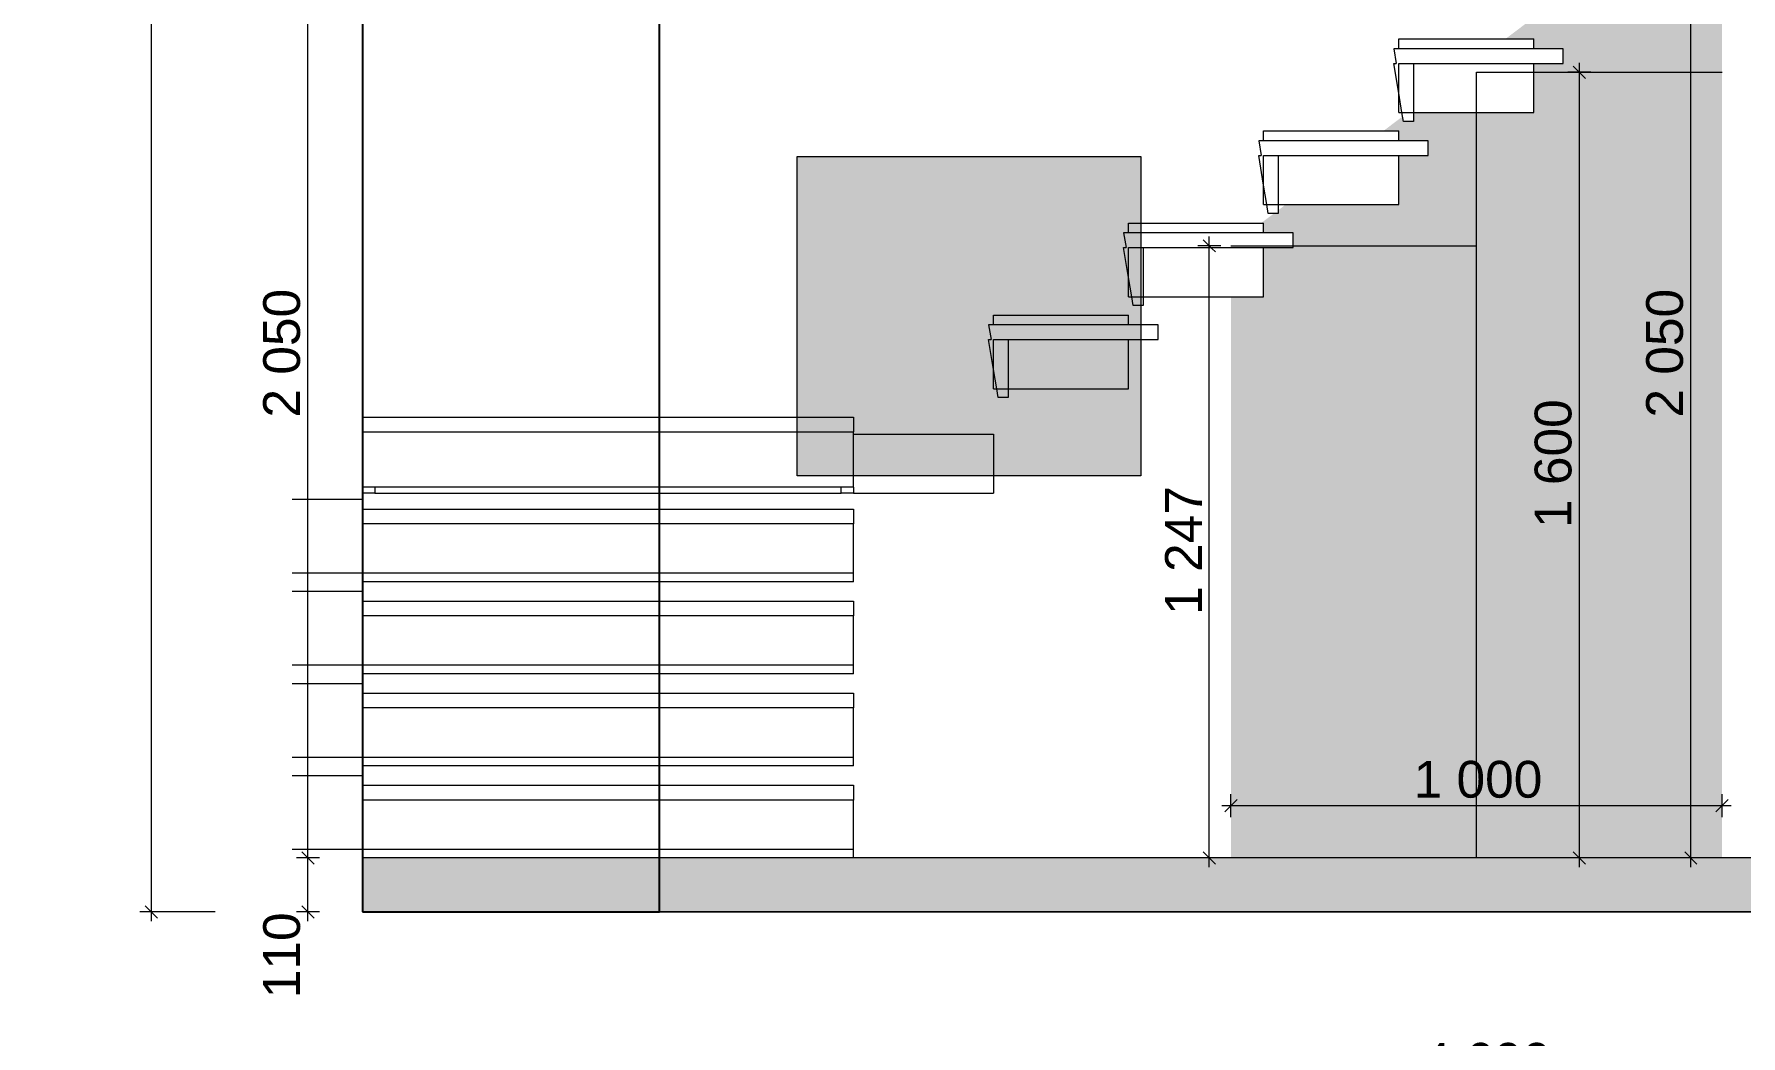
# Model space of a CAD drawing. Header units: millimetres. Extents: x 2336463 to 2579121, y 595385 to 778077.
# Drawn here: x 2520825 to 2524301, y 663224 to 665264 of the extents above; entities that cross this region are included whole.
import ezdxf

# ---------------------------------------------------------------- set-up
doc = ezdxf.new("R2010")
doc.units = ezdxf.units.MM
doc.header["$MEASUREMENT"] = 0
doc.linetypes.add('Wipeout_Contour', pattern=[1000, 0, -1000])
doc.layers.add('1 Планировка размеры', color=7, linetype='Continuous')
doc.layers.add('Конструктив - Лестницы', color=7, linetype='Continuous')
for name, color, linetype, lineweight, true_color in [('1 Планировка размеры_Ном._пера__242', 7, 'Continuous', 13, 0x1b55b5), ('Интерьер - Мебель_Ном._пера__62', 7, 'Continuous', 25, 0xaaaaaa), ('Конструктив - Лестницы_Ном._пера__11', 7, 'Continuous', 15, 0x6c80ff), ('Конструктив - Лестницы_Ном._пера__90', 7, 'Continuous', 20, 0x00bfbf), ('Конструктив - Стены Несущие_Ном._пера__103', 7, 'Continuous', 5, 0xffcc99), ('Конструктив - Стены Несущие_Ном._пера__58', 7, 'Continuous', 5, 0xdf0000)]:
    doc.layers.add(name, color=color, linetype=linetype, lineweight=lineweight, true_color=true_color)
for name, color, linetype, lineweight in [('1 Планировка_Ном._пера__1', 7, 'Continuous', 13), ('Интерьер - Мебель_Ном._пера__1', 7, 'Continuous', 13), ('Конструктив - Стены Несущие_Ном._пера__1', 7, 'Continuous', 13)]:
    doc.layers.add(name, color=color, linetype=linetype, lineweight=lineweight)
doc.styles.add('СГЕНЕРИР_СТИЛЬ_1', font='arial.ttf')
doc.dimstyles.new('СГЕНЕРИР_СТИЛЬ__1', dxfattribs={"dimtxt": 75, "dimasz": 23.75, "dimexe": 0.18, "dimexo": 300, "dimgap": 0, "dimtad": 1, "dimtih": 1, "dimtoh": 1, "dimdec": 0, "dimzin": 0, "dimdsep": 46, "dimtxsty": 'СГЕНЕРИР_СТИЛЬ_1', "dimblk": 'ARROWHEAD_6', "dimblk1": 'ARROWHEAD_6', "dimblk2": 'ARROWHEAD_6', "dimcen": 0.09, "dimclrd": 256, "dimclre": 256, "dimclrt": 256, "dimazin": 0, "dimtfac": 1, "dimtdec": 4, "dimtmove": 0, "dimatfit": 3, "dimfxl": 0, "dimtolj": 1, "dimtzin": 0, "dimarcsym": 0})
doc.dimstyles.new('СГЕНЕРИР_СТИЛЬ__2', dxfattribs={"dimtxt": 75, "dimasz": 23.75, "dimexe": 0.18, "dimexo": 300, "dimgap": 0, "dimtad": 1, "dimdec": 0, "dimzin": 0, "dimdsep": 46, "dimtxsty": 'СГЕНЕРИР_СТИЛЬ_1', "dimblk": 'ARROWHEAD_6', "dimblk1": 'ARROWHEAD_6', "dimblk2": 'ARROWHEAD_6', "dimcen": 0.09, "dimclrd": 256, "dimclre": 256, "dimclrt": 256, "dimazin": 0, "dimtfac": 1, "dimtdec": 4, "dimtmove": 0, "dimatfit": 3, "dimfxl": 0, "dimtolj": 1, "dimtzin": 0, "dimarcsym": 0})

# ---------------------------------------------------------------- blocks, each defined once
blk = doc.blocks.new('*D2718', base_point=(2086872, 585813.7))
at = {"layer": '1 Планировка размеры_Ном._пера__242', "color": 152, "linetype": 'Continuous', "lineweight": 13, "true_color": 0x1b55b5}
for p, q in [((2521076.4, 668503.7), (2521051.4, 668528.7)), ((2521063.9, 668516.2), (2521063.9, 668534.9)), ((2521194, 668516.2), (2521040.5, 668516.2)), ((2521063.9, 663476.2), (2521063.9, 668516.2)), ((2521051.4, 663488.7), (2521076.4, 663463.7)), ((2521194, 663476.2), (2521040.5, 663476.2)), ((2521063.9, 663457.4), (2521063.9, 663476.2))]:
    blk.add_line(p, q, dxfattribs=at)
at = {"layer": '1 Планировка размеры_Ном._пера__242', "color": 152, "lineweight": 13, "true_color": 0x1b55b5, "insert": (2521048.9, 665867.9), "char_height": 75, "attachment_point": 7, "rotation": 90, "style": 'СГЕНЕРИР_СТИЛЬ_1'}
blk.add_mtext('\\A1;{\\pql;\\fArial|b0|i0|c204|p38;5\xa0040}', dxfattribs=at)
blk = doc.blocks.new('ARROWHEAD_6')
at = {"color": 0, "linetype": 'Continuous', "lineweight": 0}
for p, q in [((0, 0), (-1, 0)), ((-0.5, -0.5), (0.5, 0.5))]:
    blk.add_line(p, q, dxfattribs=at)
blk = doc.blocks.new('*D2719', base_point=(2086872, 585813.7))
at = {"layer": '1 Планировка размеры_Ном._пера__242', "color": 152, "linetype": 'Continuous', "lineweight": 13, "true_color": 0x1b55b5}
for p, q in [((2521370.2, 663598.7), (2521395.2, 663573.7)), ((2521406.1, 663586.2), (2521359.2, 663586.2)), ((2521382.7, 663476.2), (2521382.7, 663586.2)), ((2521370.2, 663488.7), (2521395.2, 663463.7)), ((2521406.1, 663476.2), (2521359.2, 663476.2)), ((2521382.7, 663457.4), (2521382.7, 663476.2))]:
    blk.add_line(p, q, dxfattribs=at)
at = {"layer": '1 Планировка размеры_Ном._пера__242', "color": 152, "lineweight": 13, "true_color": 0x1b55b5, "insert": (2521367.7, 663300.5), "char_height": 75, "attachment_point": 7, "rotation": 90, "style": 'СГЕНЕРИР_СТИЛЬ_1'}
blk.add_mtext('\\A1;{\\pql;\\fArial|b0|i0|c204|p38;110}', dxfattribs=at)
blk = doc.blocks.new('*D2720', base_point=(2086872, 585813.7))
at = {"layer": '1 Планировка размеры_Ном._пера__242', "color": 152, "linetype": 'Continuous', "lineweight": 13, "true_color": 0x1b55b5}
for p, q in [((2521370.2, 665648.7), (2521395.2, 665623.7)), ((2523953.6, 665636.2), (2521359.2, 665636.2)), ((2521382.7, 663586.2), (2521382.7, 665636.2)), ((2521370.2, 663598.7), (2521395.2, 663573.7)), ((2521406.1, 663586.2), (2521359.2, 663586.2))]:
    blk.add_line(p, q, dxfattribs=at)
at = {"layer": '1 Планировка размеры_Ном._пера__242', "color": 152, "lineweight": 13, "true_color": 0x1b55b5, "insert": (2521367.7, 664483), "char_height": 75, "attachment_point": 7, "rotation": 90, "style": 'СГЕНЕРИР_СТИЛЬ_1'}
blk.add_mtext('\\A1;{\\pql;\\fArial|b0|i0|c204|p38;2\xa0050}', dxfattribs=at)
blk = doc.blocks.new('*D2724', base_point=(2086872, 585813.7))
at = {"layer": '1 Планировка размеры_Ном._пера__242', "color": 152, "linetype": 'Continuous', "lineweight": 13, "true_color": 0x1b55b5}
for p, q in [((2521480.2, 663095.1), (2521480.2, 663142)), ((2526080.4, 663095.1), (2526080.4, 663142)), ((2521461.5, 663118.5), (2521480.2, 663118.5)), ((2521492.7, 663131), (2521467.7, 663106)), ((2521480.2, 663118.5), (2526080.4, 663118.5)), ((2526067.9, 663106), (2526092.9, 663131)), ((2526080.4, 663118.5), (2526099.1, 663118.5))]:
    blk.add_line(p, q, dxfattribs=at)
at = {"layer": '1 Планировка размеры_Ном._пера__242', "color": 152, "lineweight": 13, "true_color": 0x1b55b5, "insert": (2523652.1, 663133.5), "char_height": 75, "attachment_point": 7, "style": 'СГЕНЕРИР_СТИЛЬ_1'}
blk.add_mtext('\\A1;{\\pql;\\fArial|b0|i0|c204|p38;4\xa0600}', dxfattribs=at)
blk = doc.blocks.new('*D2727', base_point=(2086872, 585813.7))
at = {"layer": '1 Планировка размеры_Ном._пера__242', "color": 152, "linetype": 'Continuous', "lineweight": 13, "true_color": 0x1b55b5}
for p, q in [((2523230.9, 664820.3), (2523205.9, 664845.3)), ((2523218.4, 664832.8), (2523218.4, 664851.6)), ((2523241.8, 664832.8), (2523194.9, 664832.8)), ((2523218.4, 663586.2), (2523218.4, 664832.8)), ((2523205.9, 663598.7), (2523230.9, 663573.7)), ((2523241.8, 663586.2), (2523194.9, 663586.2)), ((2523218.4, 663567.4), (2523218.4, 663586.2))]:
    blk.add_line(p, q, dxfattribs=at)
at = {"layer": '1 Планировка размеры_Ном._пера__242', "color": 152, "lineweight": 13, "true_color": 0x1b55b5, "insert": (2523203.4, 664081.3), "char_height": 75, "attachment_point": 7, "rotation": 90, "style": 'СГЕНЕРИР_СТИЛЬ_1'}
blk.add_mtext('\\A1;{\\pql;\\fArial|b0|i0|c204|p38;1\xa0247}', dxfattribs=at)
blk = doc.blocks.new('*D2728', base_point=(2086872, 585813.7))
at = {"layer": '1 Планировка размеры_Ном._пера__242', "color": 152, "linetype": 'Continuous', "lineweight": 13, "true_color": 0x1b55b5}
for p, q in [((2524211.6, 665623.7), (2524186.6, 665648.7)), ((2524199.1, 665636.2), (2524199.1, 665655)), ((2524222.5, 665636.2), (2524175.7, 665636.2)), ((2524199.1, 663586.2), (2524199.1, 665636.2)), ((2524186.6, 663598.7), (2524211.6, 663573.7)), ((2524222.5, 663586.2), (2523562.6, 663586.2)), ((2524199.1, 663567.4), (2524199.1, 663586.2))]:
    blk.add_line(p, q, dxfattribs=at)
at = {"layer": '1 Планировка размеры_Ном._пера__242', "color": 152, "lineweight": 13, "true_color": 0x1b55b5, "insert": (2524184.1, 664483), "char_height": 75, "attachment_point": 7, "rotation": 90, "style": 'СГЕНЕРИР_СТИЛЬ_1'}
blk.add_mtext('\\A1;{\\pql;\\fArial|b0|i0|c204|p38;2\xa0050}', dxfattribs=at)
blk = doc.blocks.new('*D2729', base_point=(2086872, 585813.7))
at = {"layer": '1 Планировка размеры_Ном._пера__242', "color": 152, "linetype": 'Continuous', "lineweight": 13, "true_color": 0x1b55b5}
for p, q in [((2523243.8, 663692.9), (2523262.6, 663692.9)), ((2523275.1, 663705.4), (2523250.1, 663680.4)), ((2523262.6, 663669.5), (2523262.6, 663716.3)), ((2523262.6, 663692.9), (2524262.8, 663692.9)), ((2524250.3, 663680.4), (2524275.3, 663705.4)), ((2524262.8, 663669.5), (2524262.8, 663716.3)), ((2524262.8, 663692.9), (2524281.5, 663692.9))]:
    blk.add_line(p, q, dxfattribs=at)
at = {"layer": '1 Планировка размеры_Ном._пера__242', "color": 152, "lineweight": 13, "true_color": 0x1b55b5, "insert": (2523634.5, 663707.9), "char_height": 75, "attachment_point": 7, "style": 'СГЕНЕРИР_СТИЛЬ_1'}
blk.add_mtext('\\A1;{\\pql;\\fArial|b0|i0|c204|p38;1\xa0000}', dxfattribs=at)
blk = doc.blocks.new('*D2730', base_point=(2086872, 585813.7))
at = {"layer": '1 Планировка размеры_Ном._пера__242', "color": 152, "linetype": 'Continuous', "lineweight": 13, "true_color": 0x1b55b5}
for p, q in [((2523995.4, 665186.4), (2523948.6, 665186.4)), ((2523984.5, 665173.9), (2523959.5, 665198.9)), ((2523972, 665186.4), (2523972, 665205.2)), ((2523972, 663586.2), (2523972, 665186.4)), ((2523959.5, 663598.7), (2523984.5, 663573.7)), ((2523995.4, 663586.2), (2523948.6, 663586.2)), ((2523972, 663567.4), (2523972, 663586.2))]:
    blk.add_line(p, q, dxfattribs=at)
at = {"layer": '1 Планировка размеры_Ном._пера__242', "color": 152, "lineweight": 13, "true_color": 0x1b55b5, "insert": (2523957, 664258.1), "char_height": 75, "attachment_point": 7, "rotation": 90, "style": 'СГЕНЕРИР_СТИЛЬ_1'}
blk.add_mtext('\\A1;{\\pql;\\fArial|b0|i0|c204|p38;1\xa0600}', dxfattribs=at)

msp = doc.modelspace()

# ---------------------------------------------------------------- hatches: boundary and pattern name
at = {"layer": 'Конструктив - Стены Несущие_Ном._пера__1', "linetype": 'Continuous', "lineweight": 13}
h = msp.add_hatch(dxfattribs=at)
h.set_pattern_fill('AR_CONC', style=0, pattern_type=2)
h.set_pattern_definition([(50, (2086872.01, 585813.69), (-182.18467, 15.939086), [19.05, -209.55]), (355, (2086872.01, 585813.69), (-35.24342, 191.056845), [15.24, -167.640584]), (100.451445, (2086887.2, 585812.36), (146.94125, 175.11775), [16.19001, -178.090245]), (46.1842, (2086872.01, 585864.49), (-271.07904, 42.04233), [28.575, -314.325]), (96.63556, (2086894.6, 585860.98), (237.40413, 247.42612), [24.28502, -267.1356]), (351.18415, (2086872.01, 585864.49), (237.40413, 247.42612), [22.85997, -251.45973]), (21, (2086897.41, 585851.79), (-151.61439, 102.2652), [19.05, -209.55]), (326, (2086897.41, 585851.79), (61.80203, 184.18797), [15.24, -167.64]), (71.451445, (2086910.05, 585843.26), (213.41642, 81.92277), [16.19001, -178.08994]), (37.5, (2086872.015, 585813.686), (3.088603, 84.555039), [0, -165.608, 0, -170.18, 0, -168.275]), (7.5, (2086872.015, 585813.69), (66.819663, 100.180575), [0, -97.028, 0, -161.798, 0, -64.135]), (327.5, (2086815.37, 585813.686), (-135.590595, 5.728744), [0, -63.5, 0, -198.12, 0, -262.89]), (317.5, (2086789.97, 585813.69), (148.12918, 25.42649), [0, -82.55, 0, -131.572, 0, -186.69])])
h.paths.add_polyline_path([(2521494, 663476.2), (2527094, 663476.2), (2527094, 663586.2), (2521494, 663586.2)])
at = {"layer": 'Конструктив - Стены Несущие_Ном._пера__103', "linetype": 'Continuous', "lineweight": 0, "true_color": 0x3f3326}
msp.add_hatch(color=29, dxfattribs=at).paths.add_polyline_path([(2523262.6, 664832.8), (2523262.6, 663586.2), (2524262.8, 663586.2), (2524262.8, 665475.9), (2524263.3, 665476.3), (2524262.8, 665476.9), (2524262.8, 665586.2), (2524210, 665547)])

# ---------------------------------------------------------------- linework, layer by layer
at = {"layer": '1 Планировка_Ном._пера__1', "color": 7, "linetype": 'Continuous', "lineweight": 13}
msp.add_line((2527094, 663476.2), (2521494, 663476.2), dxfattribs=at)
at = {"layer": 'Интерьер - Мебель_Ном._пера__62', "color": 253, "linetype": 'Continuous', "lineweight": 25, "true_color": 0xaaaaaa}
msp.add_line((2521494, 663476.2), (2522099, 663476.2), dxfattribs=at)
at = {"layer": 'Конструктив - Стены Несущие_Ном._пера__1', "color": 7, "linetype": 'Continuous', "lineweight": 13, "flags": 128}
msp.add_lwpolyline([(2521494, 663476.2), (2527094, 663476.2), (2527094, 663586.2), (2521494, 663586.2)], close=True, dxfattribs=at)

# ---------------------------------------------------------------- dimensions: what is measured, and where the dimension line sits
at = {"layer": '1 Планировка размеры', "color": 152, "linetype": 'Continuous', "lineweight": 13, "true_color": 0x1b55b5}
for base, p1, p2, picture, middle in [((2524262.8, 663692.9), (2523262.6, 663586.2), (2524262.8, 663586.2), '*D2729', (2523763.3, 663745.4)), ((2526080.4, 663118.5), (2521480.2, 662993), (2526080.4, 662993), '*D2724', (2523780.9, 663171))]:
    dim = msp.add_linear_dim(base=base, p1=p1, p2=p2, dimstyle='СГЕНЕРИР_СТИЛЬ__1', dxfattribs=at)
    dim.commit()
    dim.dimension.update_dxf_attribs({"geometry": picture, "text_midpoint": middle, "dimtype": 160})

# ---------------------------------------------------------------- wipeouts: each hides what was drawn before it
at = {"color": 254, "linetype": 'Wipeout_Contour', "lineweight": 0, "ltscale": 10436700.86713562}
msp.add_wipeout([(2523044, 664829.2), (2523063.6, 664711.2), (2523084, 664711.2), (2523084, 664829.2)], dxfattribs=at).dxf.layer = 'Конструктив - Лестницы'
at = {"color": 254, "linetype": 'Wipeout_Contour', "lineweight": 0, "ltscale": 10435446.09188039}
msp.add_wipeout([(2522769, 664641.7), (2522788.6, 664523.7), (2522809, 664523.7), (2522809, 664641.7)], dxfattribs=at).dxf.layer = 'Конструктив - Лестницы'
at = {"color": 254, "linetype": 'Wipeout_Contour', "lineweight": 0, "ltscale": 10432163.96393877}
msp.add_wipeout([(2522494, 664454.2), (2521494, 664454.2), (2521494, 664341.2), (2522494, 664341.2)], dxfattribs=at).dxf.layer = 'Конструктив - Лестницы'
at = {"color": 254, "linetype": 'Wipeout_Contour', "lineweight": 0, "ltscale": 10431999.61645969}
msp.add_wipeout([(2522494, 664206.1), (2522494, 664266.7), (2521494, 664266.7), (2521494, 664206.1)], dxfattribs=at).dxf.layer = 'Конструктив - Лестницы'
at = {"color": 254, "linetype": 'Wipeout_Contour', "lineweight": 0, "ltscale": 10431919.44329938}
msp.add_wipeout([(2521494, 664148.7), (2522494, 664148.7), (2522494, 664166.7), (2521494, 664166.7)], dxfattribs=at).dxf.layer = 'Конструктив - Лестницы'
at = {"color": 254, "linetype": 'Wipeout_Contour', "lineweight": 0, "ltscale": 10431808.62276435}
msp.add_wipeout([(2522494, 664018.6), (2522494, 664079.2), (2521494, 664079.2), (2521494, 664018.6)], dxfattribs=at).dxf.layer = 'Конструктив - Лестницы'
at = {"color": 254, "linetype": 'Wipeout_Contour', "lineweight": 0, "ltscale": 10431728.47076901}
msp.add_wipeout([(2521494, 663961.2), (2522494, 663961.2), (2522494, 663979.2), (2521494, 663979.2)], dxfattribs=at).dxf.layer = 'Конструктив - Лестницы'
at = {"color": 254, "linetype": 'Wipeout_Contour', "lineweight": 0, "ltscale": 10431617.67949469}
msp.add_wipeout([(2522494, 663831.1), (2522494, 663891.7), (2521494, 663891.7), (2521494, 663831.1)], dxfattribs=at).dxf.layer = 'Конструктив - Лестницы'
at = {"color": 254, "linetype": 'Wipeout_Contour', "lineweight": 0, "ltscale": 10431537.54866547}
msp.add_wipeout([(2521494, 663773.7), (2522494, 663773.7), (2522494, 663791.7), (2521494, 663791.7)], dxfattribs=at).dxf.layer = 'Конструктив - Лестницы'
at = {"color": 254, "linetype": 'Wipeout_Contour', "lineweight": 0, "ltscale": 10431426.78665347}
msp.add_wipeout([(2522494, 663643.6), (2522494, 663704.2), (2521494, 663704.2), (2521494, 663643.6)], dxfattribs=at).dxf.layer = 'Конструктив - Лестницы'

# ---------------------------------------------------------------- next in the draw order: linework, layer by layer
at = {"layer": 'Конструктив - Лестницы_Ном._пера__11', "color": 171, "linetype": 'Continuous', "lineweight": 15, "true_color": 0x6c80ff}
for p, q in [((2523084, 664711.2), (2523063.6, 664711.2)), ((2522809, 664523.7), (2522788.6, 664523.7)), ((2522494, 664148.7), (2521494, 664148.7)), ((2522494, 663961.2), (2521494, 663961.2)), ((2522494, 663773.7), (2521494, 663773.7))]:
    msp.add_line(p, q, dxfattribs=at)

# ---------------------------------------------------------------- next in the draw order: wipeouts: each hides what was drawn before it
at = {"color": 254, "linetype": 'Wipeout_Contour', "lineweight": 0, "ltscale": 10439210.47455815}
msp.add_wipeout([(2523594, 665204.2), (2523613.6, 665086.2), (2523634, 665086.2), (2523634, 665204.2)], dxfattribs=at).dxf.layer = 'Конструктив - Лестницы'
at = {"color": 254, "linetype": 'Wipeout_Contour', "lineweight": 0, "ltscale": 10437955.66136382}
msp.add_wipeout([(2523319, 665016.7), (2523338.6, 664898.7), (2523359, 664898.7), (2523359, 665016.7)], dxfattribs=at).dxf.layer = 'Конструктив - Лестницы'
at = {"color": 254, "linetype": 'Wipeout_Contour', "lineweight": 0, "ltscale": 10437352.43029774}
msp.add_wipeout([(2523389, 664859.2), (2523044, 664859.2), (2523049, 664829.2), (2523389, 664829.2)], dxfattribs=at).dxf.layer = 'Конструктив - Лестницы'
at = {"color": 254, "linetype": 'Wipeout_Contour', "lineweight": 0, "ltscale": 7827468.428718174}
msp.add_wipeout([(2523060.6, 664729.2), (2523054.1, 664768.6), (2523054.1, 664729.2)], dxfattribs=at).dxf.layer = 'Конструктив - Лестницы'
at = {"color": 254, "linetype": 'Wipeout_Contour', "lineweight": 0, "ltscale": 10436097.64930939}
msp.add_wipeout([(2523114, 664671.7), (2522769, 664671.7), (2522774, 664641.7), (2523114, 664641.7)], dxfattribs=at).dxf.layer = 'Конструктив - Лестницы'
at = {"color": 254, "linetype": 'Wipeout_Contour', "lineweight": 0, "ltscale": 7826527.350342339}
msp.add_wipeout([(2522785.6, 664541.7), (2522779.1, 664581.1), (2522779.1, 664541.7)], dxfattribs=at).dxf.layer = 'Конструктив - Лестницы'
at = {"color": 254, "linetype": 'Wipeout_Contour', "lineweight": 0, "ltscale": 10432236.82390618}
msp.add_wipeout([(2521494, 664484.2), (2521494, 664454.2), (2522494, 664454.2), (2522494, 664484.2)], dxfattribs=at).dxf.layer = 'Конструктив - Лестницы'
at = {"color": 254, "linetype": 'Wipeout_Contour', "lineweight": 0, "ltscale": 10432100.27583875}
msp.add_wipeout([(2521519, 664341.2), (2521519, 664329.2), (2522469, 664329.2), (2522469, 664341.2)], dxfattribs=at).dxf.layer = 'Конструктив - Лестницы'
at = {"color": 254, "linetype": 'Wipeout_Contour', "lineweight": 0, "ltscale": 10432045.76760614}
msp.add_wipeout([(2521494, 664296.7), (2521494, 664266.7), (2522494, 664266.7), (2522494, 664296.7)], dxfattribs=at).dxf.layer = 'Конструктив - Лестницы'
at = {"color": 254, "linetype": 'Wipeout_Contour', "lineweight": 0, "ltscale": 10431854.76172834}
msp.add_wipeout([(2521494, 664109.2), (2521494, 664079.2), (2522494, 664079.2), (2522494, 664109.2)], dxfattribs=at).dxf.layer = 'Конструктив - Лестницы'
at = {"color": 254, "linetype": 'Wipeout_Contour', "lineweight": 0, "ltscale": 10431663.80627555}
msp.add_wipeout([(2521494, 663921.7), (2521494, 663891.7), (2522494, 663891.7), (2522494, 663921.7)], dxfattribs=at).dxf.layer = 'Конструктив - Лестницы'
at = {"color": 254, "linetype": 'Wipeout_Contour', "lineweight": 0, "ltscale": 10431472.90125054}
msp.add_wipeout([(2521494, 663734.2), (2521494, 663704.2), (2522494, 663704.2), (2522494, 663734.2)], dxfattribs=at).dxf.layer = 'Конструктив - Лестницы'
at = {"color": 254, "linetype": 'Wipeout_Contour', "lineweight": 0, "ltscale": 10431346.67699155}
msp.add_wipeout([(2521494, 663586.2), (2522494, 663586.2), (2522494, 663604.2), (2521494, 663604.2)], dxfattribs=at).dxf.layer = 'Конструктив - Лестницы'

# ---------------------------------------------------------------- next in the draw order: linework, layer by layer
at = {"layer": 'Конструктив - Лестницы_Ном._пера__11', "color": 171, "linetype": 'Continuous', "lineweight": 15, "true_color": 0x6c80ff}
for p, q in [((2523634, 665086.2), (2523613.6, 665086.2)), ((2523359, 664898.7), (2523338.6, 664898.7)), ((2523389, 664829.2), (2523389, 664859.2)), ((2523044, 664829.2), (2523049, 664829.2)), ((2523054.1, 664768.6), (2523044, 664829.2)), ((2523060.6, 664729.2), (2523054.1, 664768.6)), ((2523063.6, 664711.2), (2523060.6, 664729.2)), ((2523114, 664641.7), (2523114, 664671.7)), ((2522769, 664641.7), (2522774, 664641.7)), ((2522779.1, 664581.1), (2522769, 664641.7)), ((2522785.6, 664541.7), (2522779.1, 664581.1)), ((2522788.6, 664523.7), (2522785.6, 664541.7)), ((2521494, 664484.2), (2521494, 664454.2)), ((2521494, 664484.2), (2522494, 664484.2)), ((2522494, 664296.7), (2522494, 664266.7)), ((2522494, 664109.2), (2522494, 664079.2)), ((2522494, 663921.7), (2522494, 663891.7)), ((2522494, 663734.2), (2522494, 663704.2)), ((2522494, 663586.2), (2521494, 663586.2))]:
    msp.add_line(p, q, dxfattribs=at)
at = {"layer": 'Конструктив - Лестницы_Ном._пера__90', "color": 132, "linetype": 'Continuous', "lineweight": 20, "true_color": 0x00bfbf}
for p, q in [((2523054.1, 664768.6), (2523054.1, 664829.2)), ((2523054.1, 664729.2), (2523054.1, 664768.6)), ((2523054.1, 664729.2), (2523060.6, 664729.2)), ((2522779.1, 664581.1), (2522779.1, 664641.7)), ((2522779.1, 664541.7), (2522779.1, 664581.1)), ((2522779.1, 664541.7), (2522785.6, 664541.7))]:
    msp.add_line(p, q, dxfattribs=at)

# ---------------------------------------------------------------- next in the draw order: wipeouts: each hides what was drawn before it
at = {"color": 254, "linetype": 'Wipeout_Contour', "lineweight": 0, "ltscale": 10439862.04917884}
msp.add_wipeout([(2523939, 665234.2), (2523594, 665234.2), (2523599, 665204.2), (2523939, 665204.2)], dxfattribs=at).dxf.layer = 'Конструктив - Лестницы'
at = {"color": 254, "linetype": 'Wipeout_Contour', "lineweight": 0, "ltscale": 7829350.628156426}
msp.add_wipeout([(2523610.6, 665104.2), (2523604.1, 665143.6), (2523604.1, 665104.2)], dxfattribs=at).dxf.layer = 'Конструктив - Лестницы'
at = {"color": 254, "linetype": 'Wipeout_Contour', "lineweight": 0, "ltscale": 10438607.2302565}
msp.add_wipeout([(2523664, 665046.7), (2523319, 665046.7), (2523324, 665016.7), (2523664, 665016.7)], dxfattribs=at).dxf.layer = 'Конструктив - Лестницы'
at = {"color": 254, "linetype": 'Wipeout_Contour', "lineweight": 0, "ltscale": 7828409.521324581}
msp.add_wipeout([(2523335.6, 664916.7), (2523329.1, 664956.1), (2523329.1, 664916.7)], dxfattribs=at).dxf.layer = 'Конструктив - Лестницы'
at = {"color": 254, "linetype": 'Wipeout_Contour', "lineweight": 0, "ltscale": 10437276.77613599}
msp.add_wipeout([(2523329.1, 664879.2), (2523054.1, 664879.2), (2523054.1, 664859.2), (2523329.1, 664859.2)], dxfattribs=at).dxf.layer = 'Конструктив - Лестницы'
at = {"color": 254, "linetype": 'Wipeout_Contour', "lineweight": 0, "ltscale": 10437242.88010671}
msp.add_wipeout([(2523329.1, 664829.2), (2523084, 664829.2), (2523084, 664729.2), (2523329.1, 664729.2)], dxfattribs=at).dxf.layer = 'Конструктив - Лестницы'
at = {"color": 254, "linetype": 'Wipeout_Contour', "lineweight": 0, "ltscale": 10436021.98988859}
msp.add_wipeout([(2522779.1, 664691.7), (2522779.1, 664671.7), (2523054.1, 664671.7), (2523054.1, 664691.7)], dxfattribs=at).dxf.layer = 'Конструктив - Лестницы'
at = {"color": 254, "linetype": 'Wipeout_Contour', "lineweight": 0, "ltscale": 10435988.10935269}
msp.add_wipeout([(2523054.1, 664641.7), (2522809, 664641.7), (2522809, 664541.7), (2523054.1, 664541.7)], dxfattribs=at).dxf.layer = 'Конструктив - Лестницы'
at = {"color": 254, "linetype": 'Wipeout_Contour', "lineweight": 0, "ltscale": 10434640.7154958}
msp.add_wipeout([(2522494, 664449.2), (2522494, 664329.2), (2522779.1, 664329.2), (2522779.1, 664449.2)], dxfattribs=at).dxf.layer = 'Конструктив - Лестницы'
at = {"color": 254, "linetype": 'Wipeout_Contour', "lineweight": 0, "ltscale": 10429793.98423872}
msp.add_wipeout([(2521350.7, 664166.7), (2521494, 664166.7), (2521494, 664316.7), (2521350.7, 664316.7)], dxfattribs=at).dxf.layer = 'Конструктив - Лестницы'
at = {"color": 254, "linetype": 'Wipeout_Contour', "lineweight": 0, "ltscale": 10429602.94863443}
msp.add_wipeout([(2521350.7, 663979.2), (2521494, 663979.2), (2521494, 664129.2), (2521350.7, 664129.2)], dxfattribs=at).dxf.layer = 'Конструктив - Лестницы'
at = {"color": 254, "linetype": 'Wipeout_Contour', "lineweight": 0, "ltscale": 10429411.96346495}
msp.add_wipeout([(2521350.7, 663791.7), (2521494, 663791.7), (2521494, 663941.7), (2521350.7, 663941.7)], dxfattribs=at).dxf.layer = 'Конструктив - Лестницы'
at = {"color": 254, "linetype": 'Wipeout_Contour', "lineweight": 0, "ltscale": 10429221.02873304}
msp.add_wipeout([(2521350.7, 663604.2), (2521494, 663604.2), (2521494, 663754.2), (2521350.7, 663754.2)], dxfattribs=at).dxf.layer = 'Конструктив - Лестницы'

# ---------------------------------------------------------------- next in the draw order: hatches: boundary and pattern name
at = {"layer": 'Конструктив - Стены Несущие_Ном._пера__58', "linetype": 'Continuous', "lineweight": 0, "true_color": 0xe73f3f}
msp.add_hatch(color=13, dxfattribs=at).paths.add_polyline_path([(2522379, 665014.4), (2523079, 665014.4), (2523079, 664364.4), (2522379, 664364.4)])

# ---------------------------------------------------------------- next in the draw order: linework, layer by layer
at = {"layer": 'Интерьер - Мебель_Ном._пера__1', "color": 7, "linetype": 'Continuous', "lineweight": 13}
msp.add_line((2523262.6, 664832.8), (2523762.7, 664832.8), dxfattribs=at)
at = {"layer": 'Конструктив - Лестницы_Ном._пера__11', "color": 171, "linetype": 'Continuous', "lineweight": 15, "true_color": 0x6c80ff}
for p, q in [((2523939, 665204.2), (2523939, 665234.2)), ((2523594, 665204.2), (2523599, 665204.2)), ((2523604.1, 665143.6), (2523594, 665204.2)), ((2523610.6, 665104.2), (2523604.1, 665143.6)), ((2523613.6, 665086.2), (2523610.6, 665104.2)), ((2523664, 665016.7), (2523664, 665046.7)), ((2523319, 665016.7), (2523324, 665016.7)), ((2523329.1, 664956.1), (2523319, 665016.7)), ((2523335.6, 664916.7), (2523329.1, 664956.1)), ((2523338.6, 664898.7), (2523335.6, 664916.7)), ((2523389, 664859.2), (2523044, 664859.2)), ((2523044, 664859.2), (2523049, 664829.2)), ((2523084, 664829.2), (2523084, 664729.2)), ((2523084, 664829.2), (2523329.1, 664829.2)), ((2523329.1, 664829.2), (2523389, 664829.2)), ((2523084, 664729.2), (2523084, 664711.2)), ((2523114, 664671.7), (2522769, 664671.7)), ((2522769, 664671.7), (2522774, 664641.7)), ((2522809, 664641.7), (2522809, 664541.7)), ((2522809, 664641.7), (2523054.1, 664641.7)), ((2523054.1, 664641.7), (2523114, 664641.7)), ((2522809, 664541.7), (2522809, 664523.7)), ((2522494, 664484.2), (2522494, 664454.2)), ((2521494, 664454.2), (2522494, 664454.2)), ((2521494, 664296.7), (2521494, 664266.7)), ((2521494, 664296.7), (2522494, 664296.7)), ((2522494, 664266.7), (2521494, 664266.7)), ((2521494, 664109.2), (2521494, 664079.2)), ((2521494, 664109.2), (2522494, 664109.2)), ((2522494, 664079.2), (2521494, 664079.2)), ((2521494, 663921.7), (2521494, 663891.7)), ((2521494, 663921.7), (2522494, 663921.7)), ((2522494, 663891.7), (2521494, 663891.7)), ((2521494, 663734.2), (2521494, 663704.2)), ((2521494, 663734.2), (2522494, 663734.2)), ((2522494, 663704.2), (2521494, 663704.2))]:
    msp.add_line(p, q, dxfattribs=at)
at = {"layer": 'Конструктив - Лестницы_Ном._пера__90', "color": 132, "linetype": 'Continuous', "lineweight": 20, "true_color": 0x00bfbf}
for p, q in [((2523604.1, 665143.6), (2523604.1, 665204.2)), ((2523604.1, 665104.2), (2523604.1, 665143.6)), ((2523604.1, 665104.2), (2523610.6, 665104.2)), ((2523329.1, 664956.1), (2523329.1, 665016.7)), ((2523329.1, 664916.7), (2523329.1, 664956.1)), ((2523329.1, 664916.7), (2523335.6, 664916.7)), ((2523054.1, 664879.2), (2523329.1, 664879.2)), ((2523054.1, 664859.2), (2523054.1, 664879.2)), ((2523329.1, 664859.2), (2523329.1, 664879.2)), ((2523054.1, 664829.2), (2523084, 664829.2)), ((2523329.1, 664729.2), (2523329.1, 664829.2)), ((2523060.6, 664729.2), (2523084, 664729.2)), ((2523084, 664729.2), (2523329.1, 664729.2)), ((2522779.1, 664691.7), (2523054.1, 664691.7)), ((2522779.1, 664671.7), (2522779.1, 664691.7)), ((2523054.1, 664671.7), (2523054.1, 664691.7)), ((2522779.1, 664641.7), (2522809, 664641.7)), ((2523054.1, 664541.7), (2523054.1, 664641.7)), ((2522785.6, 664541.7), (2522809, 664541.7)), ((2522809, 664541.7), (2523054.1, 664541.7)), ((2522494, 664449.2), (2522779.1, 664449.2)), ((2522779.1, 664449.2), (2522779.1, 664329.2)), ((2521350.7, 664129.2), (2521494, 664129.2)), ((2521494, 664109.2), (2521494, 664129.2)), ((2521350.7, 663941.7), (2521494, 663941.7)), ((2521494, 663921.7), (2521494, 663941.7)), ((2521350.7, 663754.2), (2521494, 663754.2)), ((2521494, 663734.2), (2521494, 663754.2))]:
    msp.add_line(p, q, dxfattribs=at)
at = {"layer": 'Конструктив - Стены Несущие_Ном._пера__1', "color": 7, "linetype": 'Continuous', "lineweight": 13, "flags": 128}
msp.add_lwpolyline([(2522379, 665014.4), (2523079, 665014.4), (2523079, 664364.4), (2522379, 664364.4)], close=True, dxfattribs=at)

# ---------------------------------------------------------------- next in the draw order: dimensions: what is measured, and where the dimension line sits
at = {"layer": '1 Планировка размеры', "color": 152, "linetype": 'Continuous', "lineweight": 13, "true_color": 0x1b55b5}
dim = msp.add_linear_dim(base=(2523218.4, 664832.8), p1=(2523262.6, 663586.2), p2=(2523262.6, 664832.8), angle=90, dimstyle='СГЕНЕРИР_СТИЛЬ__2', dxfattribs=at)
dim.commit()
dim.dimension.update_dxf_attribs({"geometry": '*D2727', "text_midpoint": (2523165.9, 664210.1), "dimtype": 160, "text_rotation": 90})

# ---------------------------------------------------------------- next in the draw order: wipeouts: each hides what was drawn before it
at = {"color": 254, "linetype": 'Wipeout_Contour', "lineweight": 0, "ltscale": 10439786.40553182}
msp.add_wipeout([(2523604.1, 665254.2), (2523604.1, 665234.2), (2523879.1, 665234.2), (2523879.1, 665254.2)], dxfattribs=at).dxf.layer = 'Конструктив - Лестницы'
at = {"color": 254, "linetype": 'Wipeout_Contour', "lineweight": 0, "ltscale": 10439752.47852712}
msp.add_wipeout([(2523879.1, 665204.2), (2523634, 665204.2), (2523634, 665104.2), (2523879.1, 665104.2)], dxfattribs=at).dxf.layer = 'Конструктив - Лестницы'
at = {"color": 254, "linetype": 'Wipeout_Contour', "lineweight": 0, "ltscale": 10438531.58135268}
msp.add_wipeout([(2523604.1, 665066.7), (2523329.1, 665066.7), (2523329.1, 665046.7), (2523604.1, 665046.7)], dxfattribs=at).dxf.layer = 'Конструктив - Лестницы'
at = {"color": 254, "linetype": 'Wipeout_Contour', "lineweight": 0, "ltscale": 10438497.6698338}
msp.add_wipeout([(2523604.1, 665016.7), (2523359, 665016.7), (2523359, 664916.7), (2523604.1, 664916.7)], dxfattribs=at).dxf.layer = 'Конструктив - Лестницы'
at = {"color": 254, "linetype": 'Wipeout_Contour', "lineweight": 0, "ltscale": 10430214.60133955}
msp.add_wipeout([(2521494, 664329.2), (2521519, 664329.2), (2521519, 664341.2), (2521494, 664341.2)], dxfattribs=at).dxf.layer = 'Конструктив - Лестницы'
at = {"color": 254, "linetype": 'Wipeout_Contour', "lineweight": 0, "ltscale": 10433985.95176058}
msp.add_wipeout([(2522494, 664341.2), (2522469, 664341.2), (2522469, 664329.2), (2522494, 664329.2)], dxfattribs=at).dxf.layer = 'Конструктив - Лестницы'
at = {"color": 254, "linetype": 'Wipeout_Contour', "lineweight": 0, "ltscale": 10431948.67950129}
msp.add_wipeout([(2521494, 664166.7), (2522494, 664166.7), (2522494, 664206.1), (2521494, 664206.1)], dxfattribs=at).dxf.layer = 'Конструктив - Лестницы'
at = {"color": 254, "linetype": 'Wipeout_Contour', "lineweight": 0, "ltscale": 10431757.6992525}
msp.add_wipeout([(2521494, 663979.2), (2522494, 663979.2), (2522494, 664018.6), (2521494, 664018.6)], dxfattribs=at).dxf.layer = 'Конструктив - Лестницы'
at = {"color": 254, "linetype": 'Wipeout_Contour', "lineweight": 0, "ltscale": 10431566.76943013}
msp.add_wipeout([(2521494, 663791.7), (2522494, 663791.7), (2522494, 663831.1), (2521494, 663831.1)], dxfattribs=at).dxf.layer = 'Конструктив - Лестницы'
at = {"color": 254, "linetype": 'Wipeout_Contour', "lineweight": 0, "ltscale": 10431375.89003695}
msp.add_wipeout([(2521494, 663604.2), (2522494, 663604.2), (2522494, 663643.6), (2521494, 663643.6)], dxfattribs=at).dxf.layer = 'Конструктив - Лестницы'

# ---------------------------------------------------------------- next in the draw order: linework, layer by layer
at = {"layer": '1 Планировка_Ном._пера__1', "color": 7, "linetype": 'Continuous', "lineweight": 13}
msp.add_line((2521494, 663476.2), (2521494, 668516.2), dxfattribs=at)
at = {"layer": 'Интерьер - Мебель_Ном._пера__1', "color": 7, "linetype": 'Continuous', "lineweight": 13}
for p, q in [((2523762.7, 663586.2), (2523762.7, 665186.4)), ((2523762.7, 665186.4), (2524262.8, 665186.4))]:
    msp.add_line(p, q, dxfattribs=at)
at = {"layer": 'Интерьер - Мебель_Ном._пера__62', "color": 253, "linetype": 'Continuous', "lineweight": 25, "true_color": 0xaaaaaa}
for p, q in [((2521494, 668516.2), (2521494, 663476.2)), ((2522099, 663476.2), (2522099, 668516.2))]:
    msp.add_line(p, q, dxfattribs=at)
at = {"layer": 'Конструктив - Лестницы_Ном._пера__11', "color": 171, "linetype": 'Continuous', "lineweight": 15, "true_color": 0x6c80ff}
for p, q in [((2523939, 665234.2), (2523594, 665234.2)), ((2523594, 665234.2), (2523599, 665204.2)), ((2523634, 665204.2), (2523634, 665104.2)), ((2523634, 665204.2), (2523879.1, 665204.2)), ((2523879.1, 665204.2), (2523939, 665204.2)), ((2523634, 665104.2), (2523634, 665086.2)), ((2523664, 665046.7), (2523319, 665046.7)), ((2523319, 665046.7), (2523324, 665016.7)), ((2523359, 665016.7), (2523359, 664916.7)), ((2523359, 665016.7), (2523604.1, 665016.7)), ((2523604.1, 665016.7), (2523664, 665016.7)), ((2523359, 664916.7), (2523359, 664898.7)), ((2521494, 664341.2), (2521494, 664454.2)), ((2522494, 664341.2), (2522494, 664454.2)), ((2522494, 664341.2), (2521494, 664341.2)), ((2521494, 664206.1), (2521494, 664266.7)), ((2522494, 664206.1), (2522494, 664266.7)), ((2521494, 664148.7), (2521494, 664166.7)), ((2522494, 664148.7), (2522494, 664166.7)), ((2521494, 664018.6), (2521494, 664079.2)), ((2522494, 664018.6), (2522494, 664079.2)), ((2521494, 663961.2), (2521494, 663979.2)), ((2522494, 663961.2), (2522494, 663979.2)), ((2521494, 663831.1), (2521494, 663891.7)), ((2522494, 663831.1), (2522494, 663891.7)), ((2521494, 663773.7), (2521494, 663791.7)), ((2522494, 663773.7), (2522494, 663791.7)), ((2521494, 663643.6), (2521494, 663704.2)), ((2522494, 663643.6), (2522494, 663704.2)), ((2521494, 663586.2), (2521494, 663604.2)), ((2522494, 663586.2), (2522494, 663604.2))]:
    msp.add_line(p, q, dxfattribs=at)
at = {"layer": 'Конструктив - Лестницы_Ном._пера__90', "color": 132, "linetype": 'Continuous', "lineweight": 20, "true_color": 0x00bfbf}
for p, q in [((2523604.1, 665254.2), (2523879.1, 665254.2)), ((2523604.1, 665234.2), (2523604.1, 665254.2)), ((2523879.1, 665234.2), (2523879.1, 665254.2)), ((2523604.1, 665204.2), (2523634, 665204.2)), ((2523879.1, 665104.2), (2523879.1, 665204.2)), ((2523610.6, 665104.2), (2523634, 665104.2)), ((2523634, 665104.2), (2523879.1, 665104.2)), ((2523329.1, 665066.7), (2523604.1, 665066.7)), ((2523329.1, 665046.7), (2523329.1, 665066.7)), ((2523604.1, 665046.7), (2523604.1, 665066.7)), ((2523329.1, 665016.7), (2523359, 665016.7)), ((2523604.1, 664916.7), (2523604.1, 665016.7)), ((2523335.6, 664916.7), (2523359, 664916.7)), ((2523359, 664916.7), (2523604.1, 664916.7)), ((2521350.7, 664316.7), (2521494, 664316.7)), ((2521494, 664329.2), (2521494, 664341.2)), ((2521519, 664329.2), (2521494, 664329.2)), ((2521494, 664296.7), (2521494, 664316.7)), ((2521519, 664341.2), (2521519, 664329.2)), ((2521519, 664329.2), (2522469, 664329.2)), ((2522469, 664329.2), (2522469, 664341.2)), ((2522494, 664329.2), (2522469, 664329.2)), ((2522494, 664341.2), (2522494, 664329.2)), ((2522494, 664329.2), (2522779.1, 664329.2)), ((2521494, 664166.7), (2521494, 664206.1)), ((2522494, 664166.7), (2522494, 664206.1)), ((2521350.7, 664166.7), (2521494, 664166.7)), ((2521494, 664166.7), (2522494, 664166.7)), ((2521494, 663979.2), (2521494, 664018.6)), ((2522494, 663979.2), (2522494, 664018.6)), ((2521350.7, 663979.2), (2521494, 663979.2)), ((2521494, 663979.2), (2522494, 663979.2)), ((2521494, 663791.7), (2521494, 663831.1)), ((2522494, 663791.7), (2522494, 663831.1)), ((2521350.7, 663791.7), (2521494, 663791.7)), ((2521494, 663791.7), (2522494, 663791.7)), ((2521494, 663604.2), (2521494, 663643.6)), ((2522494, 663604.2), (2522494, 663643.6)), ((2521350.7, 663604.2), (2521494, 663604.2)), ((2521494, 663604.2), (2522494, 663604.2))]:
    msp.add_line(p, q, dxfattribs=at)

# ---------------------------------------------------------------- next in the draw order: dimensions: what is measured, and where the dimension line sits
at = {"layer": '1 Планировка размеры', "color": 152, "linetype": 'Continuous', "lineweight": 13, "true_color": 0x1b55b5}
for base, p1, p2, picture, middle in [((2521063.9, 668516.2), (2521494, 663476.2), (2521494, 668516.2), '*D2718', (2521011.4, 665996.8)), ((2521382.7, 665636.2), (2521494, 663586.2), (2524253.6, 665636.2), '*D2720', (2521330.2, 664611.8)), ((2524199.1, 665636.2), (2523262.6, 663586.2), (2524253.6, 665636.2), '*D2728', (2524146.6, 664611.8)), ((2523972, 665186.4), (2523762.7, 663586.2), (2523762.7, 665186.4), '*D2730', (2523919.5, 664386.9)), ((2521382.7, 663586.2), (2521494, 663476.2), (2521494, 663586.2), '*D2719', (2521330.2, 663386.2))]:
    dim = msp.add_linear_dim(base=base, p1=p1, p2=p2, angle=90, dimstyle='СГЕНЕРИР_СТИЛЬ__2', dxfattribs=at)
    dim.commit()
    dim.dimension.update_dxf_attribs({"geometry": picture, "text_midpoint": middle, "dimtype": 160, "text_rotation": 90})

doc.saveas('drawing.dxf')
